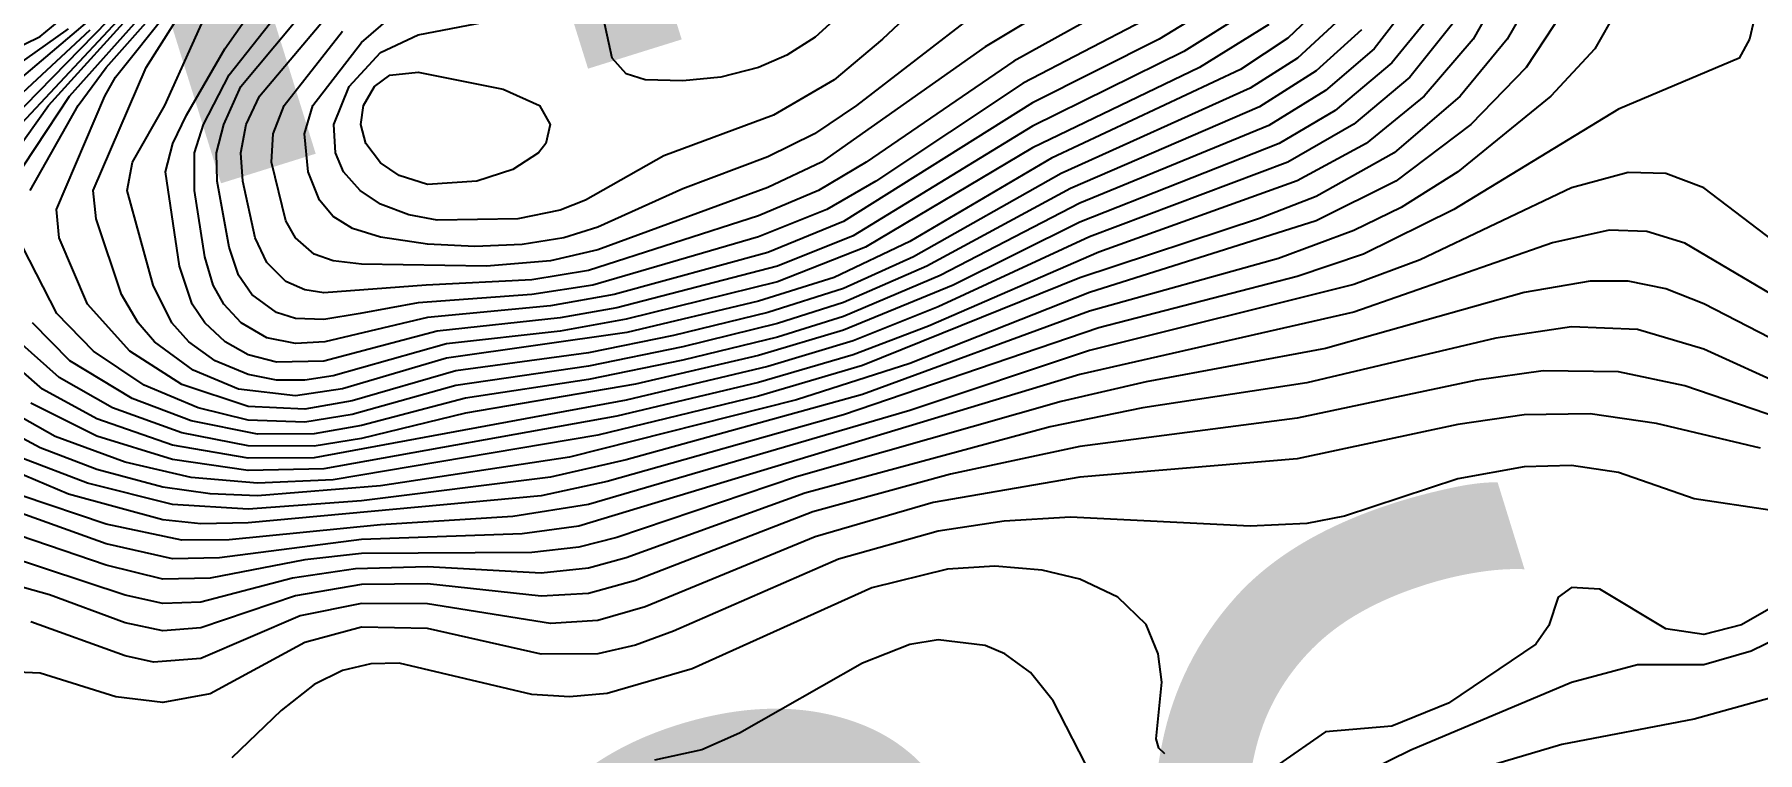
# Model space of a CAD drawing. Extents: x 474277 to 475042, y 254928 to 255625.
# Drawn here: x 474425.95 to 474439.93, y 255574.86 to 255580.69 of the extents above; entities that cross this region are included whole.
import ezdxf

# ---------------------------------------------------------------- set-up
doc = ezdxf.new("R2010")
doc.units = 0
doc.header["$MEASUREMENT"] = 0
doc.layers.add('BaseMapV2_DTM_export_MonNov09090547073261 — entities', color=1, linetype='CONTINUOUS')
doc.styles.get("Standard").update_dxf_attribs({"font": 'romans.shx'})

msp = doc.modelspace()

# ---------------------------------------------------------------- linework, layer by layer
at = {"layer": 'BaseMapV2_DTM_export_MonNov09090547073261 — entities', "color": 15, "linetype": 'Continuous', "true_color": 0xb7484b}
for points in [[(474434.133, 255581.877, 92.75), (474432.83, 255580.65, 92.75), (474432.436, 255580.322, 92.75), (474431.944, 255580.036, 92.75), (474431.056, 255579.705, 92.75), (474430.419, 255579.346, 92.75), (474430.213, 255579.263, 92.75), (474429.871, 255579.193, 92.75)], [(474436.5, 255581.026, 90.75), (474436.117, 255580.66, 90.75), (474435.733, 255580.404, 90.75), (474434.2, 255579.685, 90.75), (474433.05, 255579.011, 90.75), (474432.436, 255578.718, 90.75), (474431.823, 255578.526, 90.75), (474430.756, 255578.273, 90.75), (474429.293, 255578.063, 90.75), (474428.449, 255577.814, 90.75), (474428.066, 255577.757, 90.75), (474427.606, 255577.812, 90.75), (474427.236, 255577.966, 90.75), (474426.923, 255578.196, 90.75), (474426.79, 255578.35, 90.75), (474426.655, 255578.58, 90.75), (474426.449, 255579.193, 90.75), (474426.425, 255579.423, 90.75), (474426.857, 255580.42, 90.75), (474427.682, 255581.726, 90.75)], [(474434.911, 255581.34, 92.25), (474433.663, 255580.589, 92.25), (474432.333, 255579.653, 92.25), (474431.9, 255579.448, 92.25), (474430.519, 255578.943, 92.25), (474430.136, 255578.852, 92.25), (474429.617, 255578.81, 92.25)], [(474439.987, 255581.187, 88.25), (474439.863, 255580.65, 88.25), (474439.778, 255580.497, 88.25), (474438.8, 255580.084, 88.25), (474437.464, 255579.27, 88.25), (474436.73, 255578.908, 88.25), (474436.193, 255578.725, 88.25), (474434.583, 255578.311, 88.25), (474432.513, 255577.603, 88.25), (474430.596, 255577.064, 88.25), (474430.059, 255576.948, 88.25), (474427.682, 255576.727, 88.25), (474427.299, 255576.72, 88.25), (474426.992, 255576.753, 88.25), (474426.226, 255576.961, 88.25), (474425.152, 255577.414, 88.25)], [(474435.043, 255581.112, 92), (474433.893, 255580.474, 92), (474432.697, 255579.653, 92), (474432.31, 255579.423, 92), (474431.823, 255579.218, 92), (474430.443, 255578.774, 92), (474429.983, 255578.698, 92), (474429.126, 255578.656, 92)], [(474437.88, 255581.11, 89.25), (474437.621, 255580.65, 89.25), (474437.224, 255580.19, 89.25), (474436.753, 255579.806, 89.25), (474436.193, 255579.501, 89.25), (474434.583, 255578.924, 89.25), (474433.203, 255578.323, 89.25), (474432.59, 255578.092, 89.25), (474431.823, 255577.867, 89.25), (474430.673, 255577.592, 89.25), (474428.296, 255577.166, 89.25), (474427.682, 255577.152, 89.25), (474427.069, 255577.241, 89.25), (474426.456, 255577.43, 89.25), (474425.919, 255577.698, 89.25)], [(474437.19, 255581.057, 90), (474436.817, 255580.573, 90), (474436.423, 255580.235, 90), (474435.963, 255579.952, 90), (474434.43, 255579.32, 90), (474433.296, 255578.733, 90), (474432.513, 255578.402, 90), (474431.976, 255578.234, 90), (474431.209, 255578.048, 90), (474430.443, 255577.89, 90), (474429.446, 255577.738, 90), (474428.602, 255577.518, 90), (474428.219, 255577.45, 90), (474427.759, 255577.448, 90), (474427.222, 255577.555, 90), (474426.741, 255577.736, 90), (474426.238, 255578.043, 90), (474425.935, 255578.35, 90)], [(474435.963, 255580.77, 91), (474435.401, 255580.42, 91), (474434.046, 255579.77, 91), (474432.691, 255578.963, 91), (474431.976, 255578.684, 91), (474430.749, 255578.38, 91), (474430.213, 255578.284, 91), (474429.293, 255578.179, 91), (474428.372, 255577.921, 91), (474428.142, 255577.884, 91), (474427.912, 255577.886, 91), (474427.682, 255577.93, 91), (474427.416, 255578.043, 91), (474427.202, 255578.196, 91), (474427.063, 255578.35, 91), (474426.912, 255578.656, 91), (474426.702, 255579.423, 91), (474426.746, 255579.653, 91), (474427.006, 255580.113, 91), (474427.455, 255581.11, 91)], [(474435.801, 255580.88, 91.25), (474435.273, 255580.551, 91.25), (474434.046, 255579.946, 91.25), (474432.59, 255579.057, 91.25), (474431.976, 255578.809, 91.25), (474430.673, 255578.473, 91.25), (474430.213, 255578.39, 91.25), (474429.216, 255578.284, 91.25), (474428.296, 255578.04, 91.25), (474427.912, 255578.03, 91.25), (474427.682, 255578.092, 91.25), (474427.497, 255578.196, 91.25), (474427.333, 255578.35, 91.25), (474427.228, 255578.503, 91.25), (474427.126, 255578.81, 91.25), (474427.013, 255579.576, 91.25), (474427.072, 255579.806, 91.25), (474427.182, 255580.036, 91.25), (474427.493, 255580.573, 91.25), (474427.87, 255581.11, 91.25)], [(474428.591, 255578.426, 91.75), (474428.296, 255578.378, 91.75), (474428.066, 255578.386, 91.75), (474427.912, 255578.434, 91.75), (474427.714, 255578.58, 91.75), (474427.606, 255578.736, 91.75), (474427.528, 255578.963, 91.75), (474427.433, 255579.5, 91.75), (474427.427, 255579.73, 91.75), (474427.485, 255579.96, 91.75), (474427.624, 255580.267, 91.75), (474428.326, 255581.11, 91.75)], [(474429.126, 255578.656, 92), (474428.296, 255578.593, 92), (474428.142, 255578.617, 92), (474427.989, 255578.686, 92), (474427.836, 255578.84, 92), (474427.741, 255579.04, 92), (474427.639, 255579.5, 92), (474427.623, 255579.73, 92), (474427.667, 255579.96, 92), (474427.774, 255580.19, 92), (474428.55, 255581.11, 92)], [(474430.245, 255579.04, 92.5), (474429.906, 255578.985, 92.5), (474429.523, 255578.97, 92.5), (474429.139, 255578.987, 92.5), (474428.756, 255579.045, 92.5), (474428.529, 255579.116, 92.5), (474428.372, 255579.213, 92.5), (474428.261, 255579.346, 92.5), (474428.17, 255579.576, 92.5), (474428.14, 255579.883, 92.5), (474428.209, 255580.113, 92.5), (474428.602, 255580.625, 92.5), (474429.073, 255581.033, 92.5)], [(474425.514, 255579.346, 89.75), (474426.064, 255580.113, 89.75), (474426.829, 255580.957, 89.75)], [(474438.354, 255580.88, 88.75), (474438.049, 255580.42, 88.75), (474437.602, 255579.96, 88.75), (474436.992, 255579.5, 88.75), (474436.347, 255579.177, 88.75), (474434.507, 255578.596, 88.75), (474433.05, 255578.02, 88.75), (474432.13, 255577.726, 88.75), (474430.289, 255577.262, 88.75), (474428.756, 255577.027, 88.75), (474427.759, 255576.947, 88.75), (474427.376, 255576.962, 88.75), (474426.992, 255577.017, 88.75), (474426.456, 255577.16, 88.75), (474425.995, 255577.337, 88.75), (474425.612, 255577.542, 88.75)], [(474425.612, 255580.486, 88.25), (474425.995, 255580.674, 88.25), (474426.226, 255580.863, 88.25)], [(474425.676, 255579.346, 90), (474426.233, 255580.19, 90), (474426.854, 255580.88, 90)], [(474438.073, 255580.957, 89), (474437.897, 255580.65, 89), (474437.516, 255580.19, 89), (474436.98, 255579.73, 89), (474436.347, 255579.376, 89), (474435.887, 255579.196, 89), (474434.43, 255578.715, 89), (474432.666, 255578.004, 89), (474431.823, 255577.756, 89), (474430.519, 255577.439, 89), (474428.372, 255577.078, 89), (474427.759, 255577.049, 89), (474427.222, 255577.096, 89), (474426.686, 255577.219, 89), (474426.119, 255577.429, 89), (474425.706, 255577.66, 89)], [(474438.784, 255580.88, 88.5), (474438.606, 255580.573, 88.5), (474438.249, 255580.19, 88.5), (474437.496, 255579.576, 88.5), (474437.037, 255579.285, 88.5), (474436.653, 255579.098, 88.5), (474436.04, 255578.873, 88.5), (474434.507, 255578.445, 88.5), (474432.666, 255577.769, 88.5), (474430.749, 255577.24, 88.5), (474430.136, 255577.099, 88.5), (474428.602, 255576.907, 88.5), (474427.682, 255576.84, 88.5), (474427.069, 255576.876, 88.5), (474426.379, 255577.05, 88.5), (474425.842, 255577.256, 88.5)], [(474425.914, 255579.423, 90.25), (474426.305, 255580.113, 90.25), (474426.532, 255580.42, 90.25), (474426.941, 255580.88, 90.25)], [(474436.611, 255580.88, 90.5), (474436.194, 255580.497, 90.5), (474435.81, 255580.253, 90.5), (474434.277, 255579.562, 90.5), (474433.079, 255578.886, 90.5), (474432.513, 255578.63, 90.5), (474431.9, 255578.434, 90.5), (474431.133, 255578.248, 90.5), (474430.443, 255578.107, 90.5), (474429.369, 255577.961, 90.5), (474428.526, 255577.717, 90.5), (474428.142, 255577.649, 90.5), (474427.682, 255577.672, 90.5), (474427.146, 255577.85, 90.5), (474426.723, 255578.12, 90.5), (474426.379, 255578.503, 90.5), (474426.149, 255579.04, 90.5), (474426.129, 255579.27, 90.5), (474426.52, 255580.19, 90.5), (474426.606, 255580.343, 90.5), (474427.038, 255580.88, 90.5)], [(474428.306, 255578.196, 91.5), (474428.066, 255578.182, 91.5), (474427.836, 255578.229, 91.5), (474427.627, 255578.35, 91.5), (474427.486, 255578.503, 91.5), (474427.4, 255578.656, 91.5), (474427.333, 255578.886, 91.5), (474427.249, 255579.423, 91.5), (474427.248, 255579.73, 91.5), (474427.32, 255579.96, 91.5), (474427.529, 255580.362, 91.5), (474428, 255580.957, 91.5)], [(474435.58, 255580.958, 91.5), (474435.072, 255580.65, 91.5), (474434.046, 255580.136, 91.5), (474432.513, 255579.171, 91.5), (474431.9, 255578.922, 91.5), (474430.652, 255578.58, 91.5), (474430.136, 255578.487, 91.5), (474429.139, 255578.394, 91.5), (474428.306, 255578.196, 91.5)], [(474433.586, 255580.86, 92.5), (474432.618, 255580.113, 92.5), (474432.276, 255579.883, 92.5), (474431.9, 255579.697, 92.5), (474431.209, 255579.438, 92.5), (474430.519, 255579.127, 92.5), (474430.245, 255579.04, 92.5)], [(474431.517, 255580.343, 93), (474431.209, 255580.312, 93), (474430.903, 255580.321, 93), (474430.749, 255580.37, 93), (474430.637, 255580.497, 93), (474430.537, 255580.957, 93)], [(474432.517, 255580.88, 93), (474432.283, 255580.668, 93), (474432.053, 255580.521, 93), (474431.823, 255580.42, 93), (474431.517, 255580.343, 93)], [(474425.382, 255579.948, 88.75), (474426.379, 255580.793, 88.75)], [(474425.382, 255579.78, 89), (474426.401, 255580.727, 89)], [(474425.422, 255579.653, 89.25), (474426.549, 255580.803, 89.25)], [(474425.535, 255580.246, 88.5), (474426.226, 255580.736, 88.5)], [(474437.475, 255580.803, 89.5), (474437.106, 255580.343, 89.5), (474436.653, 255579.961, 89.5), (474436.117, 255579.654, 89.5), (474434.507, 255579.047, 89.5), (474433.28, 255578.479, 89.5), (474432.59, 255578.204, 89.5), (474431.9, 255577.997, 89.5), (474430.749, 255577.724, 89.5), (474428.219, 255577.254, 89.5), (474427.682, 255577.252, 89.5), (474427.069, 255577.359, 89.5), (474426.456, 255577.571, 89.5), (474426.015, 255577.813, 89.5), (474425.662, 255578.12, 89.5)], [(474425.765, 255579.883, 89.5), (474426.627, 255580.803, 89.5)], [(474437.242, 255580.803, 89.75), (474436.96, 255580.459, 89.75), (474436.5, 255580.073, 89.75), (474436.046, 255579.806, 89.75), (474434.43, 255579.167, 89.75), (474433.401, 255578.656, 89.75), (474432.513, 255578.29, 89.75), (474431.823, 255578.085, 89.75), (474430.826, 255577.853, 89.75), (474429.446, 255577.618, 89.75), (474428.602, 255577.412, 89.75), (474428.219, 255577.351, 89.75), (474427.682, 255577.353, 89.75), (474427.146, 255577.458, 89.75), (474426.583, 255577.66, 89.75), (474426.149, 255577.907, 89.75), (474425.825, 255578.196, 89.75)], [(474436.714, 255580.727, 90.25), (474436.347, 255580.394, 90.25), (474435.887, 255580.102, 90.25), (474434.353, 255579.441, 90.25), (474433.189, 255578.81, 90.25), (474432.513, 255578.516, 90.25), (474431.976, 255578.344, 90.25), (474431.209, 255578.156, 90.25), (474430.443, 255577.999, 90.25), (474429.369, 255577.843, 90.25), (474428.526, 255577.606, 90.25), (474428.142, 255577.544, 90.25), (474427.682, 255577.562, 90.25), (474427.277, 255577.66, 90.25), (474426.839, 255577.846, 90.25), (474426.429, 255578.12, 90.25), (474426.131, 255578.426, 90.25), (474425.856, 255578.963, 90.25)], [(474429.617, 255578.81, 92.25), (474428.602, 255578.825, 92.25), (474428.372, 255578.853, 92.25), (474428.219, 255578.908, 92.25), (474428.066, 255579.04, 92.25), (474427.989, 255579.178, 92.25), (474427.872, 255579.653, 92.25), (474427.885, 255579.883, 92.25), (474427.976, 255580.113, 92.25), (474428.449, 255580.716, 92.25)], [(474429.871, 255579.193, 92.75), (474429.216, 255579.184, 92.75), (474428.986, 255579.226, 92.75), (474428.756, 255579.314, 92.75), (474428.591, 255579.423, 92.75), (474428.457, 255579.576, 92.75), (474428.392, 255579.73, 92.75), (474428.378, 255579.96, 92.75), (474428.502, 255580.267, 92.75), (474428.756, 255580.542, 92.75), (474429.063, 255580.686, 92.75), (474429.599, 255580.788, 92.75)], [(474434.949, 255580.803, 91.75), (474433.97, 255580.295, 91.75), (474432.774, 255579.5, 91.75), (474432.378, 255579.27, 91.75), (474431.823, 255579.048, 91.75), (474430.48, 255578.656, 91.75), (474429.983, 255578.58, 91.75), (474429.063, 255578.513, 91.75), (474428.591, 255578.426, 91.75)], [(474429.539, 255579.5, 93), (474429.139, 255579.472, 93), (474428.909, 255579.544, 93), (474428.756, 255579.649, 93), (474428.638, 255579.806, 93), (474428.598, 255579.96, 93), (474428.618, 255580.113, 93), (474428.708, 255580.267, 93), (474428.833, 255580.358, 93), (474429.063, 255580.383, 93), (474429.753, 255580.245, 93), (474430.047, 255580.113, 93), (474430.133, 255579.96, 93), (474430.097, 255579.806, 93), (474430.038, 255579.73, 93), (474429.829, 255579.595, 93), (474429.539, 255579.5, 93)], [(474440.124, 255578.963, 88), (474439.49, 255579.446, 88), (474439.184, 255579.561, 88), (474438.877, 255579.57, 88), (474438.417, 255579.444, 88), (474437.19, 255578.861, 88), (474436.653, 255578.661, 88), (474434.507, 255578.125, 88), (474433.05, 255577.64, 88), (474430.443, 255576.878, 88), (474429.829, 255576.779, 88), (474428.756, 255576.713, 88), (474427.529, 255576.591, 88), (474427.146, 255576.587, 88), (474426.532, 255576.717, 88), (474425.842, 255576.949, 88)], [(474440.334, 255578.406, 87.75), (474439.337, 255578.996, 87.75), (474439.03, 255579.091, 87.75), (474438.724, 255579.101, 87.75), (474438.264, 255579, 87.75), (474436.653, 255578.437, 87.75), (474434.43, 255577.932, 87.75), (474430.366, 255576.701, 87.75), (474429.906, 255576.639, 87.75), (474428.602, 255576.592, 87.75), (474427.452, 255576.445, 87.75), (474427.069, 255576.436, 87.75), (474426.532, 255576.557, 87.75), (474425.152, 255577.052, 87.75)], [(474440.027, 255578.228, 87.5), (474439.49, 255578.505, 87.5), (474439.184, 255578.626, 87.5), (474438.877, 255578.688, 87.5), (474438.57, 255578.689, 87.5), (474438.034, 255578.595, 87.5), (474436.423, 255578.143, 87.5), (474434.967, 255577.873, 87.5), (474434.277, 255577.713, 87.5), (474432.13, 255577.102, 87.5), (474430.673, 255576.609, 87.5), (474430.366, 255576.53, 87.5), (474429.983, 255576.488, 87.5), (474428.602, 255576.479, 87.5), (474428.142, 255576.427, 87.5), (474427.376, 255576.278, 87.5), (474426.992, 255576.27, 87.5), (474426.532, 255576.385, 87.5), (474424.539, 255577.062, 87.5)], [(474440.181, 255577.824, 87.25), (474439.49, 255578.136, 87.25), (474438.954, 255578.295, 87.25), (474438.417, 255578.319, 87.25), (474437.804, 255578.226, 87.25), (474436.27, 255577.863, 87.25), (474434.941, 255577.66, 87.25), (474434.189, 255577.506, 87.25), (474432.198, 255576.969, 87.25), (474430.749, 255576.444, 87.25), (474430.443, 255576.361, 87.25), (474430.059, 255576.321, 87.25), (474429.139, 255576.372, 87.25), (474428.554, 255576.356, 87.25), (474428.043, 255576.279, 87.25), (474427.299, 255576.085, 87.25), (474426.992, 255576.074, 87.25), (474426.686, 255576.141, 87.25), (474425.382, 255576.571, 87.25)], [(474440.104, 255577.578, 87), (474439.337, 255577.838, 87), (474438.8, 255577.954, 87), (474438.187, 255577.961, 87), (474437.65, 255577.885, 87), (474436.193, 255577.578, 87), (474434.43, 255577.347, 87), (474433.381, 255577.123, 87), (474432.265, 255576.816, 87), (474430.826, 255576.259, 87), (474430.443, 255576.154, 87), (474430.059, 255576.133, 87), (474429.139, 255576.232, 87), (474428.602, 255576.227, 87), (474428.066, 255576.136, 87), (474427.299, 255575.876, 87), (474426.992, 255575.852, 87), (474426.686, 255575.917, 87), (474426.072, 255576.144, 87), (474425.229, 255576.38, 87)], [(474439.951, 255577.335, 86.75), (474439.107, 255577.533, 86.75), (474438.57, 255577.613, 86.75), (474438.034, 255577.604, 86.75), (474437.497, 255577.525, 86.75), (474436.193, 255577.246, 86.75), (474434.43, 255577.099, 86.75), (474433.239, 255576.893, 86.75), (474432.283, 255576.614, 86.75), (474430.903, 255576.046, 86.75), (474430.519, 255575.935, 86.75), (474430.136, 255575.912, 86.75), (474429.139, 255576.072, 86.75), (474428.602, 255576.074, 86.75), (474428.105, 255575.973, 86.75), (474427.299, 255575.627, 86.75), (474426.916, 255575.599, 86.75), (474426.686, 255575.648, 86.75), (474425.919, 255575.926, 86.75)], [(474440.027, 255576.832, 86.5), (474439.414, 255576.924, 86.5), (474438.8, 255577.136, 86.5), (474438.417, 255577.192, 86.5), (474438.034, 255577.182, 86.5), (474437.497, 255577.086, 86.5), (474436.577, 255576.782, 86.5), (474436.27, 255576.723, 86.5), (474435.81, 255576.702, 86.5), (474434.353, 255576.775, 86.5), (474433.816, 255576.741, 86.5), (474433.28, 255576.66, 86.5), (474432.472, 255576.433, 86.5), (474431.133, 255575.849, 86.5), (474430.826, 255575.736, 86.5), (474430.519, 255575.665, 86.5), (474430.059, 255575.662, 86.5), (474429.139, 255575.871, 86.5), (474428.602, 255575.882, 86.5), (474428.142, 255575.757, 86.5), (474427.376, 255575.342, 86.5), (474426.992, 255575.27, 86.5), (474426.609, 255575.318, 86.5), (474425.995, 255575.509, 86.5), (474425.689, 255575.522, 86.5)], [(474435.12, 255574.854, 86.25), (474435.07, 255574.899, 86.25), (474435.05, 255574.976, 86.25), (474435.094, 255575.436, 86.25), (474435.066, 255575.666, 86.25), (474434.967, 255575.903, 86.25), (474434.738, 255576.126, 86.25), (474434.43, 255576.27, 86.25), (474434.123, 255576.345, 86.25), (474433.74, 255576.376, 86.25), (474433.356, 255576.352, 86.25), (474432.743, 255576.202, 86.25), (474431.286, 255575.544, 86.25), (474430.596, 255575.344, 86.25), (474430.289, 255575.316, 86.25), (474429.983, 255575.336, 86.25), (474428.909, 255575.591, 86.25), (474428.679, 255575.585, 86.25), (474428.449, 255575.531, 86.25), (474428.219, 255575.418, 86.25), (474427.952, 255575.206, 86.25), (474427.551, 255574.823, 86.25)], [(474440.334, 255576.209, 86.25), (474439.797, 255575.902, 86.25), (474439.49, 255575.822, 86.25), (474439.184, 255575.869, 86.25), (474438.647, 255576.19, 86.25), (474438.417, 255576.203, 86.25), (474438.311, 255576.126, 86.25), (474438.234, 255575.896, 86.25), (474438.128, 255575.743, 86.25), (474437.42, 255575.266, 86.25), (474436.96, 255575.08, 86.25), (474436.423, 255575.033, 86.25), (474436.04, 255574.769, 86.25)], [(474440.717, 255576.098, 86), (474439.874, 255575.688, 86), (474439.49, 255575.577, 86), (474438.954, 255575.577, 86), (474438.417, 255575.432, 86), (474437.114, 255574.884, 86), (474436.423, 255574.544, 86)], [(474434.53, 255574.669, 86), (474434.212, 255575.283, 86), (474434.029, 255575.513, 86), (474433.82, 255575.666, 86), (474433.663, 255575.734, 86), (474433.28, 255575.779, 86), (474433.05, 255575.741, 86), (474432.666, 255575.59, 86), (474431.67, 255575.022, 86), (474431.363, 255574.888, 86), (474430.979, 255574.804, 86)], [(474440.027, 255575.307, 85.75), (474439.414, 255575.136, 85.75), (474438.34, 255574.929, 85.75), (474437.727, 255574.75, 85.75)]]:
    msp.add_polyline3d(points, dxfattribs=at)

# ---------------------------------------------------------------- texts
at = {"layer": 'BaseMapV2_DTM_export_MonNov09090547073261 — entities', "color": 250, "true_color": 0x323232, "char_height": 0.2, "width": 17.61571, "attachment_point": 7}
for s, insert, rotation in [('\\fOpen Sans|i0|b0;\\H7.02279;90\\~m', (474414.491, 255575.328), 17.3429), ('\\fOpen Sans|i0|b0;\\H7.02279;86\\~m', (474430.823, 255567.425), 17.2059)]:
    msp.add_mtext(s, dxfattribs=dict(at, insert=insert, rotation=rotation))

doc.saveas('drawing.dxf')
